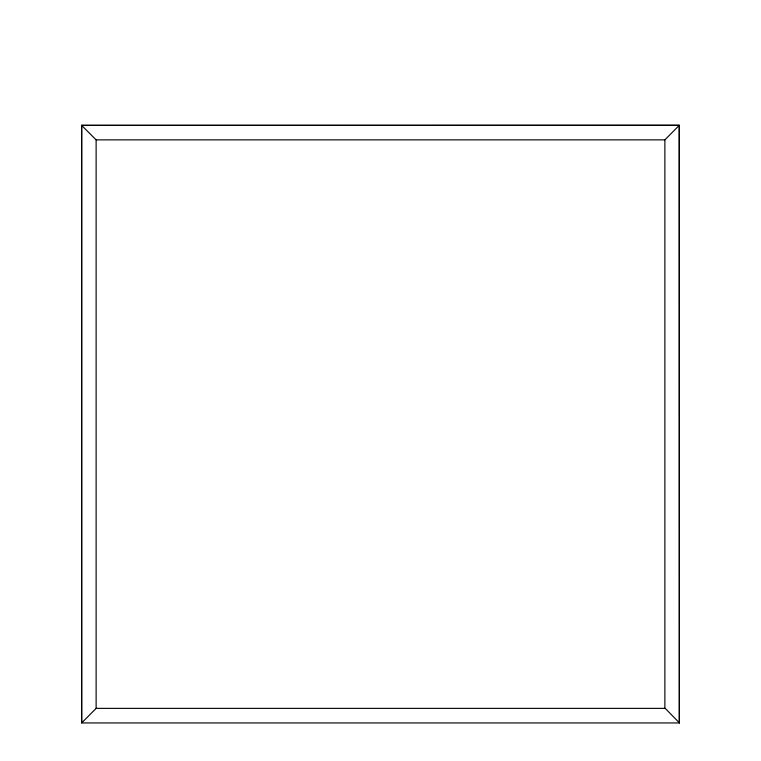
<?xml version="1.0" encoding="UTF-8"?>
<svg xmlns="http://www.w3.org/2000/svg" width="761" height="761" viewBox="0 0 761 761"><rect width="100%" height="100%" fill="white"/><g stroke="black" fill="none" stroke-linecap="round" stroke-linejoin="round"><path stroke-width="1.14" d="M81.665 125.289L81.665 722.95L679.335 722.94L679.335 125.289L81.665 125.289L81.665 722.94L96.124 708.367L96.124 139.872L81.665 125.403L679.335 125.289M664.876 708.367L664.876 139.872L679.192 125.403L679.335 722.94M96.124 139.872L664.876 139.872M96.124 708.367L665.228 708.367L679.335 722.826"/></g></svg>
